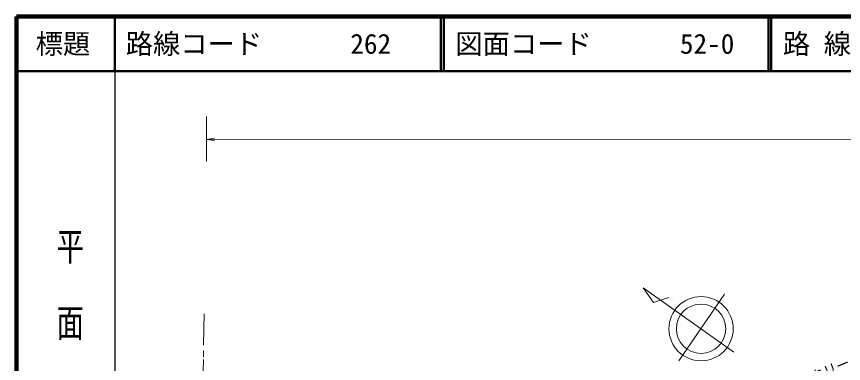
# Model space of a CAD drawing. Units: millimetres, scale not verified. Extents: x 40000 to 680000, y 20000 to 380000.
# Drawn here: x 40000 to 191485, y 316410 to 380000 of the extents above; entities that cross this region are included whole.
import ezdxf
from ezdxf.enums import TextEntityAlignment as Align

# ---------------------------------------------------------------- set-up
doc = ezdxf.new("R2010")
doc.units = ezdxf.units.MM
doc.header["$LTSCALE"] = 1000
for name, color, linetype, lineweight in [('M-BMK-SRVR', 3, 'Continuous', 13), ('M-STR-STR3', 7, 'Continuous', 13), ('M-TTL', 2, 'Continuous', 140), ('M-TTL-BAND', 7, 'Continuous', 25), ('M-TTL-LINE', 7, 'Continuous', 13), ('M-TTL-TXT', 7, 'Continuous', 13)]:
    doc.layers.add(name, color=color, linetype=linetype, lineweight=lineweight)
doc.styles.add('@ＭＳ ゴシック', font='')
doc.styles.add('ＭＳ ゴシック', font='')
doc.styles.get('@ＭＳ ゴシック').set_extended_font_data('@MS Gothic')
doc.styles.get('ＭＳ ゴシック').set_extended_font_data('MS Gothic')

# ---------------------------------------------------------------- blocks, each defined once
blk = doc.blocks.new('open_arrow')
at = {"color": 0, "linetype": 'Continuous', "lineweight": -2}
blk.add_lwpolyline([(7.5, 1.25), (0, 0), (7.5, -1.25)], dxfattribs=at)

msp = doc.modelspace()

# ---------------------------------------------------------------- linework, layer by layer
at = {"layer": 'M-BMK-SRVR'}
for p, q in [((171432, 318472), (154782, 330263)), ((154782, 330263), (156714, 327597)), ((161313, 316873), (169687, 329129)), ((156714, 327597), (159525, 328523)), ((74357, 325524), (74268, 319778)), ((74326, 323936), (74321, 323669)), ((74252, 318807), (74233, 317571)), ((74220, 317161), (73465, 268541))]:
    msp.add_line(p, q, dxfattribs=at)
for radius in [5885, 4520]:
    msp.add_circle((165396, 322779), radius, dxfattribs=at)
at = {"layer": 'M-STR-STR3'}
for p, q in [((74784, 353439), (74785, 361693)), ((74847, 357491), (451427, 357514)), ((74847, 357491), (74847, 357489))]:
    msp.add_line(p, q, dxfattribs=at)
at = {"layer": 'M-TTL'}
for p, q in [((40000, 380000), (40000, 20000)), ((680000, 380000), (40000, 380000))]:
    msp.add_line(p, q, dxfattribs=at)
at = {"layer": 'M-TTL-BAND'}
msp.add_line((58000, 370000), (58000, 20000), dxfattribs=at)
at = {"layer": 'M-TTL-LINE', "lineweight": 50}
for p, q in [((58000, 380000), (58000, 370000)), ((117750, 380000), (117750, 370000)), ((118250, 380000), (118250, 370000)), ((177750, 380000), (177750, 370000)), ((178250, 380000), (178250, 370000)), ((40000, 370000), (680000, 370000))]:
    msp.add_line(p, q, dxfattribs=at)

# ---------------------------------------------------------------- block references
at = {"layer": 'M-STR-STR3', "xscale": 193, "yscale": 193}
msp.add_blockref('open_arrow', (74847, 357491), dxfattribs=at)

# ---------------------------------------------------------------- texts
at = {"layer": 'M-STR-STR3', "style": 'ＭＳ ゴシック'}
msp.add_text('コンクリート', height=1833, rotation=22.473, dxfattribs=at).set_placement((181510, 310585), align=Align.BOTTOM_LEFT)
at = {"layer": 'M-TTL-BAND', "style": '@ＭＳ ゴシック', "width": 1.4}
msp.add_text('平  面  図', height=3666, rotation=270, dxfattribs=at).set_placement((49777, 306475), align=Align.MIDDLE_RIGHT)
at = {"layer": 'M-TTL-TXT', "style": 'ＭＳ ゴシック'}
msp.add_text('標題', height=3666, dxfattribs=at).set_placement((48500, 375000), align=Align.MIDDLE_CENTER)
for s, p in [('路線コード', (60000, 375000)), ('路 線 名', (180380, 375000)), ('262', (101142, 375000)), ('図面コード', (120380, 375000)), ('52-0', (161521, 375000))]:
    msp.add_text(s, height=3666, dxfattribs=at).set_placement(p, align=Align.MIDDLE_LEFT)

doc.saveas('drawing.dxf')
